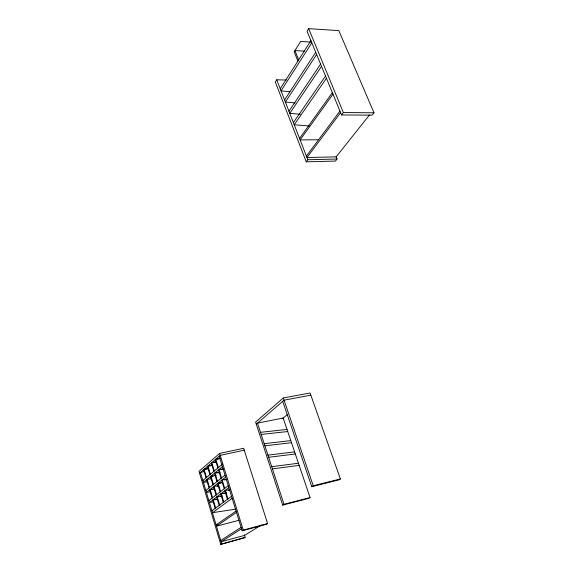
<?xml version="1.0" encoding="UTF-8"?>
<svg xmlns="http://www.w3.org/2000/svg" width="573" height="573" viewBox="0 0 573 573"><rect width="100%" height="100%" fill="white"/><g stroke="black" fill="none" stroke-linecap="round" stroke-linejoin="round"><path stroke-width="0.86" d="M286.335 80.062L276.738 79.783L275.319 82.046L306.254 161.837L335.434 161.063L337.06 159.015L336.079 156.572M308.668 28.65L307.049 31.25L341.558 114.958L372.106 115.137L373.99 112.788L338.844 30.62L308.668 28.65L343.377 112.552L341.558 114.958M280.226 88.765L310.917 40.633M311.812 42.81L281.042 90.849L289.816 91.744M284.566 99.931L315.723 52.301M316.633 54.499L285.39 102.037L295.066 102.954M288.95 111.212L320.586 64.097M321.51 66.325L289.78 113.339L300.359 114.271M293.383 122.608L325.507 76.023M326.438 78.279L294.221 124.756L309.248 125.981M299.55 138.473L332.361 92.647M332.992 94.173L300.116 139.927L318.66 139.719M306.39 156.057L339.961 111.083M340.598 112.63L306.963 157.532L336.186 156.844L369.47 114.958M306.254 161.837L307.823 159.752L337.06 159.015M219.215 456.23L242.15 530.791L266.481 524.252L267.605 523.564L243.64 448.279L219.602 453.436L199.01 471.364L220.748 544.35L244.148 537.94L245.158 537.324L244.392 534.824M282.718 401.351L311.769 486.706L338.858 479.895L340.391 478.956L310.072 392.992L283.306 397.977L255.608 422.093L282.711 505.107L308.697 498.381L310.05 497.55L283.155 418.032L257.478 423.168L284.015 504.283L282.711 505.107M199.562 473.212L220.204 455.377L244.241 450.185M256.289 424.192L284.058 400.19L310.838 395.162M202.863 480.518L221.808 464.667M221.973 464.524L222.474 464.109M222.41 466.623L203.422 482.387L207.834 481.8M282.611 418.491L287.424 414.508M205.843 490.524L225.024 475.124M225.633 477.094L206.409 492.415L210.835 491.792M208.851 500.616L228.269 485.668M228.878 487.652L209.424 502.514L213.693 501.891M211.888 510.779L231.542 496.304M232.158 498.302L212.461 512.699L235.589 509.168M236.083 511.066L216.093 524.897L217.826 524.445M236.499 512.42L216.479 526.186L238.984 520.305M220.741 540.468L241.097 527.375M241.52 528.743L221.128 541.772L244.564 535.39L261.281 525.054M220.748 544.35L245.158 537.324M242.15 530.791L243.231 530.111L267.605 523.564M311.769 486.706L313.245 485.768L340.391 478.956M284.015 504.283L310.05 497.55M203.881 471.679L200.457 472.446L221.715 543.734M208.293 466.229L212.64 465.269M208.371 468.37L204.06 469.33L206.502 477.474M207.913 468.764L203.601 469.724L206.044 477.861M216.028 461.709L211.802 462.64L214.323 470.934M213.013 462.676L216.393 461.938M212.239 465.061L207.892 466.021L210.37 474.236M220.053 458.264L215.792 459.188L218.356 467.554M217.009 459.238L220.412 458.493M217.468 499.033L213.156 499.663L215.663 508M213.55 499.892L217.847 499.269M222.446 493.654L225.067 493.281M222.338 495.881L217.131 496.626L219.674 505.042M218.385 496.748L216.651 496.992L219.187 505.4M220.118 496.497L221.851 496.247M229.744 489.743L225.332 490.366L227.954 498.94M228.355 490.252L230.117 490.008M226.435 492.787L221.185 493.532L223.771 502.027M214.402 488.876L210.105 489.471L212.583 497.744M211.351 489.6L213.07 489.363M218.356 485.746L214.023 486.341L216.544 494.692M217.009 486.248L218.743 486.011M222.403 482.559L218.034 483.146L220.598 491.577M221.035 483.06L217.547 483.533L220.104 491.956M226.528 479.3L222.123 479.888L224.731 488.397M224.272 479.93L226.908 479.572M211.358 478.792L207.068 479.357L209.532 487.566M216.136 475.461L210.943 476.142L213.45 484.421M213.07 476.192L210.477 476.528L212.97 484.801M272.433 468.879L299.163 465.369M220.132 472.181L214.904 472.854L217.446 481.213M216.164 473.026L218.779 472.689M271.717 466.694L298.44 463.228M223.341 468.936L218.95 469.495L221.529 477.932M221.092 469.566L222.847 469.344M268.644 457.29L295.317 453.988M267.935 455.134L294.601 451.868M264.189 443.674L290.79 440.608M264.884 445.815L291.507 442.707M261.166 434.441L287.725 431.533M260.471 432.314L287.016 429.449M343.377 112.552L373.99 112.788M304.528 51.097L294.952 50.617L298.669 59.85M311.189 42.073L300.66 41.478L294.185 51.849L297.888 61.067M276.738 79.783L307.823 159.752M283.306 397.977L313.245 485.768M219.602 453.436L243.231 530.111M215.312 459.603L217.869 467.962M218.456 469.903L221.035 478.326M221.629 480.281L224.229 488.776M224.831 490.746L227.445 499.319M211.33 463.048L213.844 471.328M214.424 473.248L216.959 481.599M220.698 493.905L223.277 502.392M207.426 466.422L209.904 474.63M213.55 486.721L216.064 495.065M206.609 479.744L209.066 487.938M209.639 489.843L212.11 498.109M212.69 500.021L215.183 508.351"/></g></svg>
